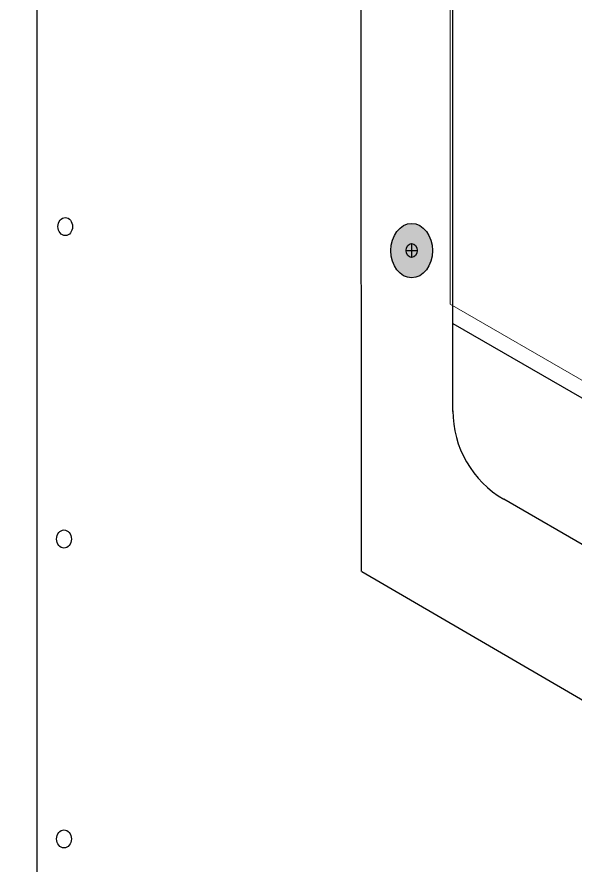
# Model space of a CAD drawing. Header units: inches. Extents: x -24 to 76, y -57 to 19.
# Drawn here: x 46.276 to 47.64, y -2.407 to -0.336 of the extents above; entities that cross this region are included whole.
import ezdxf

# ---------------------------------------------------------------- set-up
doc = ezdxf.new("R2010")
doc.units = ezdxf.units.IN
doc.header["$MEASUREMENT"] = 0
for name, color, linetype, lineweight in [('G-ANNO-TTLB', 7, 'Continuous', 0), ('Layer 12', 7, 'Continuous', 0), ('TYVEK', 7, 'Continuous', 0), ('WALL SCRATCH', 7, 'Continuous', 0)]:
    doc.layers.add(name, color=color, linetype=linetype, lineweight=lineweight)

# ---------------------------------------------------------------- blocks, each defined once
blk = doc.blocks.new('Block_119')
at = {"layer": 'WALL SCRATCH', "true_color": 0x003b71, "transparency": 33554687}
h = blk.add_hatch(color=156, dxfattribs=at)
h.dxf.hatch_style = 2
edge = h.paths.add_edge_path()
edge.add_ellipse((47.2408, -0.9065), major_axis=(0, 0.0664), ratio=0.766948, start_angle=0, end_angle=360)
at = {"layer": 'WALL SCRATCH', "color": 18, "lineweight": 25, "true_color": 0x080808}
for p, q in [((47.2408, -0.889), (47.2408, -0.9232)), ((47.2272, -0.9061), (47.2543, -0.9061))]:
    blk.add_line(p, q, dxfattribs=at)
at = {"layer": 'WALL SCRATCH', "color": 8, "lineweight": 25, "true_color": 0x808080}
blk.add_lwpolyline([(47.2336, -0.9775)], dxfattribs=at)
at = {"layer": 'WALL SCRATCH', "color": 18, "lineweight": 25, "true_color": 0x000000}
blk.add_ellipse((47.2408, -0.9065), major_axis=(0, 0.0664), ratio=0.766948, dxfattribs=at)
at = {"layer": 'WALL SCRATCH', "color": 18, "lineweight": 25, "true_color": 0x080808}
blk.add_ellipse((47.2408, -0.9061), major_axis=(0, 0.0171), ratio=0.788846, dxfattribs=at)
blk = doc.blocks.new('Block_116')
at = {"layer": 'WALL SCRATCH'}
blk.add_blockref('Block_119', (0, 0), dxfattribs=at)
blk = doc.blocks.new('Block_115')
at = {"layer": 'WALL SCRATCH'}
blk.add_blockref('Block_116', (0, 0), dxfattribs=at)
blk = doc.blocks.new('Block_295')
at = {"layer": 'Layer 12', "color": 191, "lineweight": 25, "true_color": 0xbf7fff}
blk.add_lwpolyline([(47.3471, -1.8398)], dxfattribs=at)

msp = doc.modelspace()

# ---------------------------------------------------------------- hatches: boundary and pattern name
at = {"layer": 'G-ANNO-TTLB', "true_color": 0xff00ff, "transparency": 33554687}
h = msp.add_hatch(color=6, dxfattribs=at)
edge = h.paths.add_edge_path()
edge.add_spline(control_points=[(71.2893, -15.0744), (71.2893, -15.0744), (30.6016, -15.0744), (30.6016, -15.0744), (30.6016, -15.0744), (30.6016, 19.0506), (30.6016, 19.0506), (30.6016, 19.0506), (71.2893, 19.0506), (71.2893, 19.0506), (71.2893, 19.0506), (71.2893, -15.0744), (71.2893, -15.0744)], knot_values=[0, 0, 0, 0, 1, 1, 1, 2, 2, 2, 3, 3, 3, 4, 4, 4, 4], degree=3, periodic=0)
edge = h.paths.add_edge_path()
edge.add_spline(control_points=[(30.7266, 18.9256), (30.7266, 18.9256), (30.7266, -14.9494), (30.7266, -14.9494), (30.7266, -14.9494), (71.1643, -14.9494), (71.1643, -14.9494), (71.1643, -14.9494), (71.1643, 18.9256), (71.1643, 18.9256), (71.1643, 18.9256), (30.7266, 18.9256), (30.7266, 18.9256)], knot_values=[0, 0, 0, 0, 1, 1, 1, 2, 2, 2, 3, 3, 3, 4, 4, 4, 4], degree=3, periodic=0)
edge.add_line((30.7266, 18.9256), (30.7266, 18.9256))
at = {"layer": 'Layer 12', "true_color": 0x000000, "transparency": 33554687}
h = msp.add_hatch(dxfattribs=at)
h.set_pattern_fill('_U', color=18, scale=10, angle=45, style=2, pattern_type=0)
h.set_pattern_definition([(45, (0, 0), (-7.071, 7.071), [])])
h.paths.add_polyline_path([(47.668, -1.2294), (47.3347, -1.037), (47.3344, 1.3365), (47.669, 1.1457)])

# ---------------------------------------------------------------- linework, layer by layer
at = {"layer": 'G-ANNO-TTLB'}
for points in [[(71.2893, -15.0744), (71.2893, -15.0744), (30.6016, -15.0744), (30.6016, -15.0744), (30.6016, -15.0744), (30.6016, 19.0506), (30.6016, 19.0506), (30.6016, 19.0506), (71.2893, 19.0506), (71.2893, 19.0506), (71.2893, 19.0506), (71.2893, -15.0744), (71.2893, -15.0744)], [(30.7266, 18.9256), (30.7266, 18.9256), (30.7266, -14.9494), (30.7266, -14.9494), (30.7266, -14.9494), (71.1643, -14.9494), (71.1643, -14.9494), (71.1643, -14.9494), (71.1643, 18.9256), (71.1643, 18.9256), (71.1643, 18.9256), (30.7266, 18.9256), (30.7266, 18.9256)]]:
    msp.add_open_spline(points, degree=3, knots=[0, 0, 0, 0, 1, 1, 1, 2, 2, 2, 3, 3, 3, 4, 4, 4, 4], dxfattribs=at)
at = {"layer": 'Layer 12'}
msp.add_lwpolyline([(47.668, -1.2294), (47.3347, -1.037), (47.3344, 1.3365), (47.669, 1.1457)], close=True, dxfattribs=at)
at = {"layer": 'TYVEK', "color": 4, "lineweight": 25, "true_color": 0x00ffff}
for p, q in [((47.3411, -0.6938), (47.3411, 1.2944)), ((47.3411, -1.2995), (47.3411, -0.6938)), ((47.3411, -1.0844), (47.6563, -1.2664)), ((48.0258, -1.8377), (47.4662, -1.5139))]:
    msp.add_line(p, q, dxfattribs=at)
msp.add_open_spline([(47.3414, -1.2975), (47.3414, -1.3868), (47.389, -1.4692), (47.4662, -1.5139)], degree=3, dxfattribs=at)
at = {"layer": 'WALL SCRATCH', "color": 2, "lineweight": 25, "true_color": 0xffff00}
msp.add_line((46.3252, 3.397), (46.3252, -2.4674), dxfattribs=at)
at = {"layer": 'WALL SCRATCH', "color": 18, "lineweight": 25, "true_color": 0x000000}
for p, q in [((47.1155, 2.2733), (47.1174, -1.6899)), ((47.1188, -1.6899), (49.47, -3.0614))]:
    msp.add_line(p, q, dxfattribs=at)
at = {"layer": 'WALL SCRATCH', "color": 8, "lineweight": 25, "true_color": 0x808080}
msp.add_lwpolyline([(47.1761, -1.0223)], dxfattribs=at)
msp.add_lwpolyline([(47.1761, -1.0223)], dxfattribs=at)
at = {"layer": 'WALL SCRATCH', "color": 1, "lineweight": 25, "true_color": 0xff0000}
for points in [[(47.1155, -1.5603)], [(47.6273, -1.8657)]]:
    msp.add_lwpolyline(points, dxfattribs=at)
at = {"layer": 'WALL SCRATCH', "color": 252, "lineweight": 25, "true_color": 0x848484}
for centre in [(46.3944, -0.8478), (46.3914, -1.6109), (46.3914, -2.3432)]:
    msp.add_ellipse(centre, major_axis=(0, 0.0221), ratio=0.812499, dxfattribs=at)

# ---------------------------------------------------------------- block references
at = {"layer": 'Layer 12'}
msp.add_blockref('Block_295', (0, 0), dxfattribs=at)
at = {"layer": 'WALL SCRATCH'}
msp.add_blockref('Block_115', (0, 0), dxfattribs=at)

doc.saveas('drawing.dxf')
